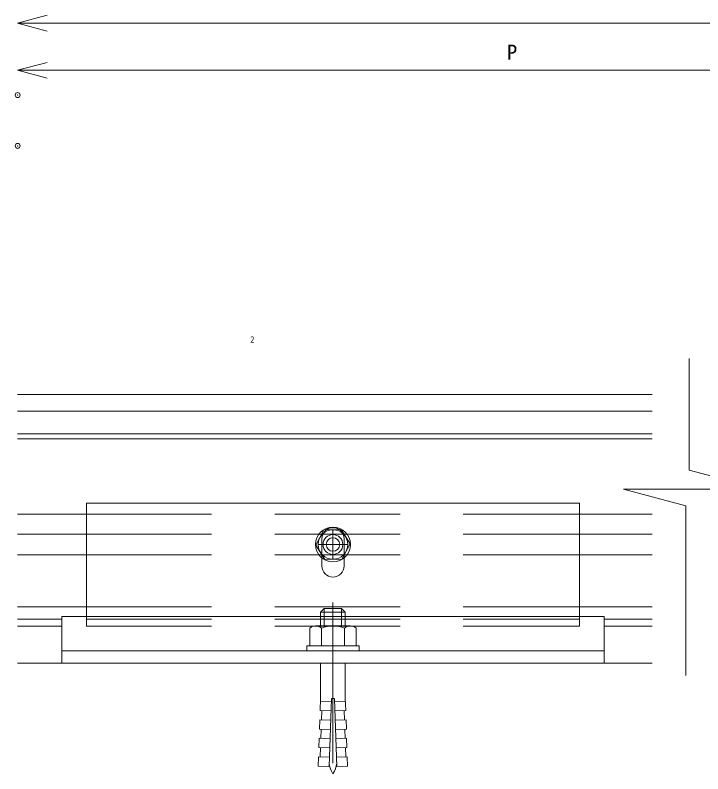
# Model space of a CAD drawing. Units: millimetres, scale not verified. Extents: x -1262 to 1261, y -891 to 891.
# Drawn here: x -0.4 to 278.5, y -549.3 to -241.6 of the extents above; entities that cross this region are included whole.
import ezdxf
from ezdxf.enums import TextEntityAlignment as Align

# ---------------------------------------------------------------- set-up
doc = ezdxf.new("R2010")
doc.units = ezdxf.units.MM
doc.header["$LTSCALE"] = 4
doc.header["$PDMODE"] = 32
doc.header["$PDSIZE"] = 2
for name, pattern in [('USER1', [19.1, 12.7, -6.4]), ('USER2', [51, 31.8, -6.4, 6.4, -6.4]), ('USER3', [6.5, 0.1, -6.4])]:
    doc.linetypes.add(name, pattern=pattern)
for name, color, linetype, lineweight in [('0-0_0', 3, 'Continuous', 18), ('0-1_CSLAYER2', 7, 'Continuous', 18), ('0-2_金物', 7, 'Continuous', 18), ('0-4_Defpoints', 7, 'Continuous', 18), ('0-5_41_U+FF71_U+FF99_U+FF90', 7, 'Continuous', 18)]:
    doc.layers.add(name, color=color, linetype=linetype, lineweight=lineweight)
doc.styles.add('ＭＳ ゴシック', font='')
doc.styles.get('ＭＳ ゴシック').set_extended_font_data('MS Gothic')

# ---------------------------------------------------------------- blocks, each defined once
blk = doc.blocks.new('_Open30')
at = {"layer": '0-0_0', "color": 7, "lineweight": 9}
blk.add_line((0, 0), (-1, 0), dxfattribs=at)
blk.add_lwpolyline([(-1, 0.2679), (0, 0), (-1, -0.2679)], dxfattribs=at)
blk = doc.blocks.new('D44')
at = {"layer": '0-1_CSLAYER2', "lineweight": 9}
for p in [(2492.997, 2657.63), (2870.014, 2654.775)]:
    blk.add_line(p, (2870.014, 2657.63), dxfattribs=at)
at = {"layer": '0-4_Defpoints'}
for p in [(2870.014, 2657.63), (2480.997, 2647.575), (2870.014, 2647.575)]:
    blk.add_point(p, dxfattribs=at)
at = {"layer": '0-1_CSLAYER2', "xscale": 12, "yscale": 12, "rotation": 180}
blk.add_blockref('_Open30', (2480.997, 2657.63), dxfattribs=at)
at = {"layer": '0-1_CSLAYER2', "style": 'ＭＳ ゴシック'}
blk.add_text('P', height=6.158, dxfattribs=at).set_placement((2679.405, 2660.03), align=Align.BOTTOM_LEFT)
blk = doc.blocks.new('D46')
at = {"layer": '0-1_CSLAYER2', "lineweight": 9}
blk.add_line((2492.997, 2676.769), (3380.054, 2676.769), dxfattribs=at)
at = {"layer": '0-4_Defpoints'}
blk.add_point((2480.997, 2626.951), dxfattribs=at)
at = {"layer": '0-1_CSLAYER2', "xscale": 12, "yscale": 12, "rotation": 180}
blk.add_blockref('_Open30', (2480.997, 2676.769), dxfattribs=at)
blk = doc.blocks.new('A$C7F6C16F4')
at = {"layer": '0-2_金物'}
for p, q in [((-5, 15.75), (-3.5, 17.25)), ((-5, 10.125), (-5, 15.75)), ((-5, 15.75), (5, 15.75)), ((-3.5, 10.125), (-3.5, 17.25)), ((-3.5, 17.25), (3.5, 17.25)), ((3.5, 10.125), (3.5, 17.25)), ((5, 15.75), (3.5, 17.25)), ((5, 10.125), (5, 15.75)), ((-7.03, 10.125), (7.03, 10.125)), ((-9.375, 2), (-9.375, 9.223)), ((-4.684, 2), (-4.684, 9.223)), ((4.684, 2), (4.684, 9.223)), ((9.375, 2), (9.375, 9.223)), ((-10.625, 2), (10.625, 2)), ((-10.625, 2), (-10.625, 0)), ((10.625, 0), (-10.625, 0)), ((-9.375, 2), (9.375, 2)), ((10.625, 2), (10.625, 0))]:
    blk.add_line(p, q, dxfattribs=at)
for centre, radius, start, end in [((-7.03, 6.625), 3.5, 47.92498, 132.07502), ((0, -2.487), 12.611, 68.19746, 111.80254), ((7.03, 6.625), 3.5, 47.92498, 132.07502)]:
    blk.add_arc(centre, radius, start, end, dxfattribs=at)
blk = doc.blocks.new('A$C3B587350')
at = {"layer": '0-2_金物'}
for p, q in [((-5, 0), (-5, -14.336)), ((5, 0), (5, -14.336)), ((-5, -14.336), (-5.171, -19.22)), ((-0.628, -14.489), (-1.584, -41.88)), ((-0.625, -14.336), (0.625, -14.336)), ((0.628, -14.489), (1.584, -41.88)), ((5, -14.336), (5.171, -19.22)), ((-5.04, -15.472), (-0.682, -15.624)), ((5.04, -15.472), (0.682, -15.624)), ((-5.171, -19.22), (-0.816, -19.372)), ((-4.546, -19.241), (-4.677, -22.989)), ((5.171, -19.22), (0.816, -19.372)), ((4.546, -19.241), (4.677, -22.989)), ((-5.301, -22.967), (-5.432, -26.715)), ((-5.301, -22.967), (-0.947, -23.119)), ((5.301, -22.967), (0.947, -23.119)), ((-5.432, -26.715), (-1.077, -26.867)), ((-4.808, -26.737), (-4.939, -30.484)), ((4.808, -26.737), (4.939, -30.484)), ((-5.563, -30.463), (-5.694, -34.21)), ((-5.563, -30.463), (-1.208, -30.615)), ((5.563, -30.463), (1.208, -30.615)), ((-5.694, -34.21), (-1.339, -34.362)), ((-5.069, -34.232), (-5.2, -37.98)), ((5.069, -34.232), (5.2, -37.98)), ((-5.825, -37.958), (-5.957, -41.727)), ((-5.825, -37.958), (-1.47, -38.11)), ((5.825, -37.958), (1.47, -38.11)), ((5.825, -37.958), (5.957, -41.727)), ((-1.636, -41.878), (-5.957, -41.727)), ((1.636, -41.878), (5.957, -41.727))]:
    blk.add_line(p, q, dxfattribs=at)
at = {"layer": '0-2_金物', "linetype": 'USER3'}
blk.add_line((0.625, -14.336), (-0.625, -14.336), dxfattribs=at)
at = {"layer": '0-2_金物'}
for points in [[(5.301, -22.967), (5.432, -26.715), (1.077, -26.867)], [(5.563, -30.463), (5.694, -34.21), (1.339, -34.362)]]:
    blk.add_lwpolyline(points, dxfattribs=at)
for centre, start, end in [((8.166, -39.543), 185.77609, 213.13954), ((-8.166, -39.543), 326.86046, 354.22391)]:
    blk.add_arc(centre, 9.753, start, end, dxfattribs=at)

msp = doc.modelspace()

# ---------------------------------------------------------------- linework, layer by layer
at = {"layer": '0-1_CSLAYER2'}
for p, q in [((257.976, -395.447), (0.632, -395.447)), ((257.976, -402.247), (0.632, -402.247))]:
    msp.add_line(p, q, dxfattribs=at)
at = {"layer": '0-1_CSLAYER2', "color": 3}
for p, q in [((257.976, -411.447), (0.632, -411.447)), ((257.976, -413.447), (0.632, -413.447)), ((28.494, -443.947), (0.632, -443.947)), ((257.976, -443.947), (228.494, -443.947)), ((28.494, -452.147), (0.632, -452.147)), ((257.976, -452.147), (228.494, -452.147)), ((28.494, -460.447), (0.632, -460.447)), ((257.976, -460.447), (228.494, -460.447)), ((28.494, -481.647), (0.632, -481.647)), ((257.976, -481.647), (228.494, -481.647)), ((18.494, -486.647), (0.632, -486.647)), ((257.976, -486.647), (238.494, -486.647)), ((18.494, -489.447), (0.632, -489.447)), ((257.976, -489.447), (238.494, -489.447))]:
    msp.add_line(p, q, dxfattribs=at)
at = {"layer": '0-2_金物'}
for p, q in [((272.931, -380.871), (272.931, -426.103)), ((28.494, -439.498), (228.494, -439.498)), ((28.494, -489.447), (28.494, -439.498)), ((228.494, -489.447), (228.494, -439.498)), ((271.6, -509.448), (271.6, -440.677)), ((18.494, -504.447), (18.494, -485.452)), ((238.494, -485.452), (18.494, -485.452)), ((238.494, -504.447), (238.494, -485.452)), ((238.494, -499.447), (18.494, -499.447)), ((238.494, -504.447), (18.494, -504.447))]:
    msp.add_line(p, q, dxfattribs=at)
at = {"layer": '0-2_金物', "color": 6, "linetype": 'USER1'}
for p, q in [((28.494, -443.947), (228.494, -443.947)), ((28.494, -452.147), (228.494, -452.147)), ((28.494, -460.447), (228.494, -460.447)), ((28.494, -481.647), (228.494, -481.647)), ((28.494, -486.647), (228.494, -486.647)), ((28.494, -489.447), (228.494, -489.447))]:
    msp.add_line(p, q, dxfattribs=at)
at = {"layer": '0-2_金物', "linetype": 'USER2'}
for p, q in [((128.494, -462.297), (128.494, -450.298)), ((122.494, -456.297), (134.494, -456.297)), ((128.494, -545.044), (128.494, -479.759))]:
    msp.add_line(p, q, dxfattribs=at)
at = {"layer": '0-2_金物', "color": 4}
msp.add_line((0.632, -504.447), (257.976, -504.447), dxfattribs=at)
at = {"layer": '0-2_金物'}
msp.add_lwpolyline([(272.931, -426.103), (302.095, -433.918), (246.372, -433.918), (271.6, -440.677)], dxfattribs=at)
msp.add_lwpolyline([(131.777, -450.196), (124.851, -450.404), (121.569, -456.505), (125.211, -462.399), (132.136, -462.191), (135.419, -456.09)], close=True, dxfattribs=at)
for radius in [7.067, 6, 4, 2.75]:
    msp.add_circle((128.494, -456.297), radius, dxfattribs=at)
at = {"layer": '0-5_41_U+FF71_U+FF99_U+FF90'}
for p, q in [((123.994, -453.998), (123.994, -464.998)), ((132.994, -453.998), (132.994, -464.998))]:
    msp.add_line(p, q, dxfattribs=at)
for centre, start, end in [((128.494, -453.998), 0, 180), ((128.494, -464.998), 180, 0)]:
    msp.add_arc(centre, 4.5, start, end, dxfattribs=at)

# ---------------------------------------------------------------- block references
at = {"layer": '0-1_CSLAYER2'}
for name, p in [('D46', (-2480.365, -2921.57)), ('D44', (-2480.365, -2921.57)), ('A$C7F6C16F4', (128.494, -499.447)), ('A$C3B587350', (128.494, -504.447))]:
    msp.add_blockref(name, p, dxfattribs=at)

# ---------------------------------------------------------------- texts
at = {"layer": '0-2_金物', "style": 'ＭＳ ゴシック', "width": 0.9}
msp.add_text('2', height=2.558, dxfattribs=at).set_placement((94.993, -375.146), align=Align.BOTTOM_LEFT)

doc.saveas('drawing.dxf')
